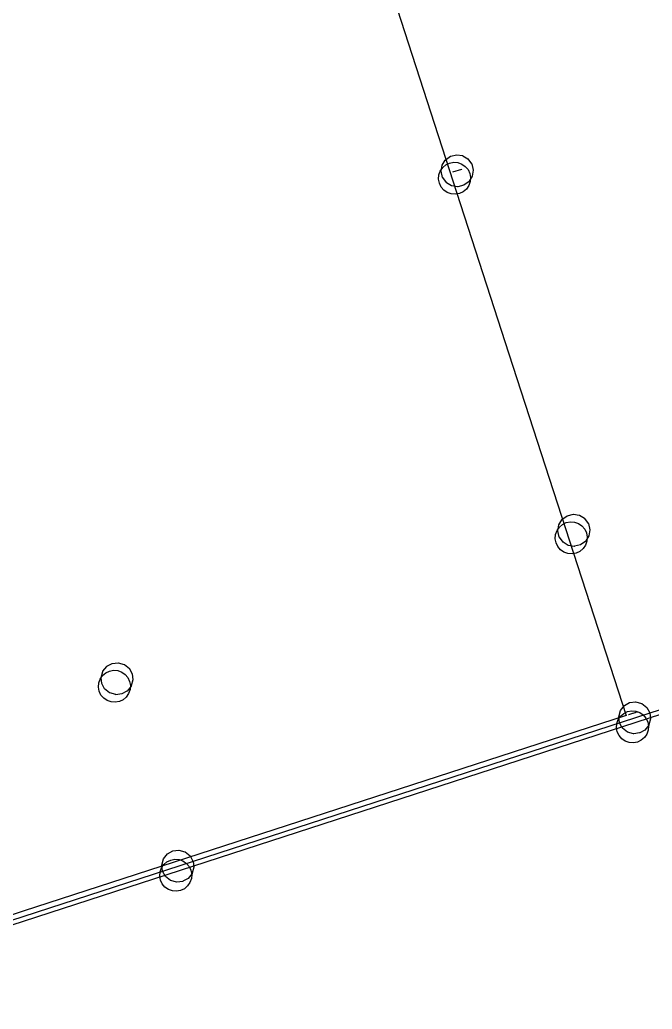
# Model space of a CAD drawing. Extents: x -42864 to 135053, y -26898 to 95700.
# Drawn here: x -504 to 3446, y 4681 to 10857 of the extents above; entities that cross this region are included whole.
import ezdxf

# ---------------------------------------------------------------- set-up
doc = ezdxf.new("R2010")
doc.units = 0
doc.layers.add('SECTIONCUTEDGES', color=7, linetype='CONTINUOUS')

msp = doc.modelspace()

# ---------------------------------------------------------------- linework, layer by layer
at = {"layer": 'SECTIONCUTEDGES'}
for p, q in [((1086.4, 13286.9), (2551.9, 8772.1)), ((1086.4, 13286.9), (2551.9, 8772.1)), ((-2158, 4716.5), (17047.8, 10950.7)), ((-2158, 4716.5), (17047.8, 10950.7)), ((16580.5, 10767.5), (-1966.9, 4747)), ((16580.5, 10767.5), (-1966.9, 4747)), ((2153.8, 9981.3), (2185.8, 10005)), ((2153.8, 9981.3), (2185.8, 10005)), ((2185.8, 10005), (2186.3, 10005.4)), ((2185.8, 10005), (2186.3, 10005.4)), ((2186.3, 10005.4), (2225.2, 10014.5)), ((2186.3, 10005.4), (2225.2, 10014.5)), ((2225.2, 10014.5), (2225.9, 10014.6)), ((2225.2, 10014.5), (2225.9, 10014.6)), ((2225.9, 10014.6), (2262.2, 10008.6)), ((2225.9, 10014.6), (2262.2, 10008.6)), ((2262.2, 10008.6), (2262.8, 10008.5)), ((2262.2, 10008.6), (2262.8, 10008.5)), ((2262.8, 10008.5), (2294.4, 9989.6)), ((2262.8, 10008.5), (2294.4, 9989.6)), ((2128.3, 9912.2), (2134.3, 9948.5)), ((2128.3, 9912.2), (2134.3, 9948.5)), ((2134.3, 9948.5), (2134.5, 9949.2)), ((2134.3, 9948.5), (2134.5, 9949.2)), ((2134.5, 9949.2), (2153.4, 9980.7)), ((2134.5, 9949.2), (2153.4, 9980.7)), ((2137.8, 9934.3), (2157.7, 9951.2)), ((2137.8, 9934.3), (2157.7, 9951.2)), ((2153.4, 9980.7), (2153.8, 9981.3)), ((2153.4, 9980.7), (2153.8, 9981.3)), ((2157.7, 9951.2), (2181.2, 9962.5)), ((2157.7, 9951.2), (2181.2, 9962.5)), ((2181.2, 9962.5), (2206.9, 9967.2)), ((2181.2, 9962.5), (2206.9, 9967.2)), ((2206.9, 9967.2), (2232.9, 9965.2)), ((2206.9, 9967.2), (2232.9, 9965.2)), ((2232.9, 9965.2), (2257.5, 9956.4)), ((2232.9, 9965.2), (2257.5, 9956.4)), ((2257.5, 9956.4), (2279.1, 9941.7)), ((2257.5, 9956.4), (2279.1, 9941.7)), ((2294.4, 9989.6), (2295, 9989.2)), ((2294.4, 9989.6), (2295, 9989.2)), ((2295, 9989.2), (2318.7, 9957.2)), ((2295, 9989.2), (2318.7, 9957.2)), ((2318.7, 9957.2), (2319.1, 9956.6)), ((2318.7, 9957.2), (2319.1, 9956.6)), ((2319.1, 9956.6), (2328.1, 9917.8)), ((2319.1, 9956.6), (2328.1, 9917.8)), ((2112.3, 9862.2), (2114.3, 9888.2)), ((2112.3, 9862.2), (2114.3, 9888.2)), ((2114.3, 9888.2), (2123, 9912.8)), ((2114.3, 9888.2), (2123, 9912.8)), ((2123, 9912.8), (2137.8, 9934.3)), ((2123, 9912.8), (2137.8, 9934.3)), ((2128.4, 9911.7), (2128.3, 9912.2)), ((2128.4, 9911.7), (2128.3, 9912.2)), ((2137.5, 9872.9), (2128.4, 9911.7)), ((2137.5, 9872.9), (2128.4, 9911.7)), ((2254.6, 9923.2), (2199.8, 9905.4)), ((2254.6, 9923.2), (2199.8, 9905.4)), ((2256.8, 9923.9), (2254.6, 9923.2)), ((2256.8, 9923.9), (2254.6, 9923.2)), ((2279.1, 9941.7), (2296, 9921.8)), ((2279.1, 9941.7), (2296, 9921.8)), ((2296, 9921.8), (2307.2, 9898.2)), ((2296, 9921.8), (2307.2, 9898.2)), ((2307.2, 9898.2), (2312, 9872.6)), ((2307.2, 9898.2), (2312, 9872.6)), ((2328.3, 9917.1), (2322.3, 9880.8)), ((2328.3, 9917.1), (2322.3, 9880.8)), ((2328.1, 9917.8), (2328.3, 9917.1)), ((2328.1, 9917.8), (2328.3, 9917.1)), ((2117, 9836.5), (2112.3, 9862.2)), ((2117, 9836.5), (2112.3, 9862.2)), ((2128.2, 9812.9), (2117, 9836.5)), ((2128.2, 9812.9), (2117, 9836.5)), ((2138, 9872.1), (2137.5, 9872.9)), ((2138, 9872.1), (2137.5, 9872.9)), ((2161.7, 9840.1), (2138, 9872.1)), ((2161.7, 9840.1), (2138, 9872.1)), ((2162.2, 9839.8), (2161.7, 9840.1)), ((2162.2, 9839.8), (2161.7, 9840.1)), ((2193.8, 9820.8), (2162.2, 9839.8)), ((2193.8, 9820.8), (2162.2, 9839.8)), ((2194.1, 9820.7), (2193.8, 9820.8)), ((2194.1, 9820.7), (2193.8, 9820.8)), ((2230.5, 9814.7), (2194.1, 9820.7)), ((2230.5, 9814.7), (2194.1, 9820.7)), ((2270.3, 9823.9), (2231.5, 9814.9)), ((2270.3, 9823.9), (2231.5, 9814.9)), ((2270.8, 9824.3), (2270.3, 9823.9)), ((2270.8, 9824.3), (2270.3, 9823.9)), ((2302.9, 9848), (2270.8, 9824.3)), ((2302.9, 9848), (2270.8, 9824.3)), ((2301.2, 9821.9), (2286.4, 9800.4)), ((2301.2, 9821.9), (2286.4, 9800.4)), ((2309.9, 9846.5), (2301.2, 9821.9)), ((2309.9, 9846.5), (2301.2, 9821.9)), ((2303.2, 9848.6), (2302.9, 9848)), ((2303.2, 9848.6), (2302.9, 9848)), ((2322.2, 9880.2), (2303.2, 9848.6)), ((2322.2, 9880.2), (2303.2, 9848.6)), ((2312, 9872.6), (2309.9, 9846.5)), ((2312, 9872.6), (2309.9, 9846.5)), ((2322.3, 9880.8), (2322.2, 9880.2)), ((2322.3, 9880.8), (2322.2, 9880.2)), ((2145.2, 9793.1), (2128.2, 9812.9)), ((2145.2, 9793.1), (2128.2, 9812.9)), ((2166.7, 9778.3), (2145.2, 9793.1)), ((2166.7, 9778.3), (2145.2, 9793.1)), ((2191.3, 9769.6), (2166.7, 9778.3)), ((2191.3, 9769.6), (2166.7, 9778.3)), ((2217.3, 9767.5), (2191.3, 9769.6)), ((2217.3, 9767.5), (2191.3, 9769.6)), ((2243, 9772.2), (2217.3, 9767.5)), ((2243, 9772.2), (2217.3, 9767.5)), ((2231.5, 9814.9), (2230.5, 9814.7)), ((2231.5, 9814.9), (2230.5, 9814.7)), ((2266.6, 9783.5), (2243, 9772.2)), ((2266.6, 9783.5), (2243, 9772.2)), ((2286.4, 9800.4), (2266.6, 9783.5)), ((2286.4, 9800.4), (2266.6, 9783.5)), ((2551.9, 8772.1), (3284.6, 6514.7)), ((2551.9, 8772.1), (3284.6, 6514.7)), ((2863.1, 7704.5), (2882, 7736)), ((2863.1, 7704.5), (2882, 7736)), ((2882, 7736), (2882.4, 7736.6)), ((2882, 7736), (2882.4, 7736.6)), ((2882.4, 7736.6), (2914.4, 7760.3)), ((2882.4, 7736.6), (2914.4, 7760.3)), ((2909.9, 7717.8), (2935.6, 7722.5)), ((2909.9, 7717.8), (2935.6, 7722.5)), ((2914.4, 7760.3), (2915, 7760.7)), ((2914.4, 7760.3), (2915, 7760.7)), ((2915, 7760.7), (2953.8, 7769.8)), ((2915, 7760.7), (2953.8, 7769.8)), ((2935.6, 7722.5), (2961.6, 7720.5)), ((2935.6, 7722.5), (2961.6, 7720.5)), ((2953.8, 7769.8), (2954.5, 7769.9)), ((2953.8, 7769.8), (2954.5, 7769.9)), ((2954.5, 7769.9), (2990.8, 7763.9)), ((2954.5, 7769.9), (2990.8, 7763.9)), ((2961.6, 7720.5), (2986.2, 7711.7)), ((2961.6, 7720.5), (2986.2, 7711.7)), ((2990.8, 7763.9), (2991.5, 7763.8)), ((2990.8, 7763.9), (2991.5, 7763.8)), ((2991.5, 7763.8), (3023, 7744.9)), ((2991.5, 7763.8), (3023, 7744.9)), ((3023, 7744.9), (3023.6, 7744.5)), ((3023, 7744.9), (3023.6, 7744.5)), ((3023.6, 7744.5), (3047.3, 7712.5)), ((3023.6, 7744.5), (3047.3, 7712.5)), ((2843, 7643.5), (2851.7, 7668.1)), ((2843, 7643.5), (2851.7, 7668.1)), ((2851.7, 7668.1), (2866.5, 7689.6)), ((2851.7, 7668.1), (2866.5, 7689.6)), ((2857, 7667.5), (2863, 7703.8)), ((2857, 7667.5), (2863, 7703.8)), ((2857.1, 7667), (2857, 7667.5)), ((2857.1, 7667), (2857, 7667.5)), ((2866.1, 7628.2), (2857.1, 7667)), ((2866.1, 7628.2), (2857.1, 7667)), ((2863, 7703.8), (2863.1, 7704.5)), ((2863, 7703.8), (2863.1, 7704.5)), ((2866.5, 7689.6), (2886.3, 7706.5)), ((2866.5, 7689.6), (2886.3, 7706.5)), ((2886.3, 7706.5), (2909.9, 7717.8)), ((2886.3, 7706.5), (2909.9, 7717.8)), ((2986.2, 7711.7), (3007.7, 7697)), ((2986.2, 7711.7), (3007.7, 7697)), ((3007.7, 7697), (3024.6, 7677.1)), ((3007.7, 7697), (3024.6, 7677.1)), ((3024.6, 7677.1), (3035.9, 7653.5)), ((3024.6, 7677.1), (3035.9, 7653.5)), ((3047.3, 7712.5), (3047.7, 7711.9)), ((3047.3, 7712.5), (3047.7, 7711.9)), ((3047.7, 7711.9), (3056.8, 7673.1)), ((3047.7, 7711.9), (3056.8, 7673.1)), ((3056.9, 7672.4), (3050.9, 7636.1)), ((3056.9, 7672.4), (3050.9, 7636.1)), ((3056.8, 7673.1), (3056.9, 7672.4)), ((3056.8, 7673.1), (3056.9, 7672.4)), ((2840.9, 7617.5), (2843, 7643.5)), ((2840.9, 7617.5), (2843, 7643.5)), ((2845.6, 7591.8), (2840.9, 7617.5)), ((2845.6, 7591.8), (2840.9, 7617.5)), ((2866.6, 7627.4), (2866.1, 7628.2)), ((2866.6, 7627.4), (2866.1, 7628.2)), ((2890.3, 7595.4), (2866.6, 7627.4)), ((2890.3, 7595.4), (2866.6, 7627.4)), ((3031.5, 7603.3), (2999.5, 7579.6)), ((3031.5, 7603.3), (2999.5, 7579.6)), ((3038.6, 7601.8), (3029.8, 7577.2)), ((3038.6, 7601.8), (3029.8, 7577.2)), ((3031.8, 7603.9), (3031.5, 7603.3)), ((3031.8, 7603.9), (3031.5, 7603.3)), ((3050.8, 7635.4), (3031.8, 7603.9)), ((3050.8, 7635.4), (3031.8, 7603.9)), ((3035.9, 7653.5), (3040.6, 7627.9)), ((3035.9, 7653.5), (3040.6, 7627.9)), ((3040.6, 7627.9), (3038.6, 7601.8)), ((3040.6, 7627.9), (3038.6, 7601.8)), ((3050.9, 7636.1), (3050.8, 7635.4)), ((3050.9, 7636.1), (3050.8, 7635.4)), ((2856.9, 7568.2), (2845.6, 7591.8)), ((2856.9, 7568.2), (2845.6, 7591.8)), ((2873.8, 7548.4), (2856.9, 7568.2)), ((2873.8, 7548.4), (2856.9, 7568.2)), ((2895.3, 7533.6), (2873.8, 7548.4)), ((2895.3, 7533.6), (2873.8, 7548.4)), ((2890.9, 7595.1), (2890.3, 7595.4)), ((2890.9, 7595.1), (2890.3, 7595.4)), ((2922.4, 7576.1), (2890.9, 7595.1)), ((2922.4, 7576.1), (2890.9, 7595.1)), ((2922.8, 7576), (2922.4, 7576.1)), ((2922.8, 7576), (2922.4, 7576.1)), ((2959.1, 7570), (2922.8, 7576)), ((2959.1, 7570), (2922.8, 7576)), ((2960.1, 7570.2), (2959.1, 7570)), ((2960.1, 7570.2), (2959.1, 7570)), ((2998.9, 7579.2), (2960.1, 7570.2)), ((2998.9, 7579.2), (2960.1, 7570.2)), ((2995.2, 7538.8), (2971.6, 7527.5)), ((2995.2, 7538.8), (2971.6, 7527.5)), ((3015.1, 7555.7), (2995.2, 7538.8)), ((3015.1, 7555.7), (2995.2, 7538.8)), ((2999.5, 7579.6), (2998.9, 7579.2)), ((2999.5, 7579.6), (2998.9, 7579.2)), ((3029.8, 7577.2), (3015.1, 7555.7)), ((3029.8, 7577.2), (3015.1, 7555.7)), ((2919.9, 7524.9), (2895.3, 7533.6)), ((2919.9, 7524.9), (2895.3, 7533.6)), ((2946, 7522.8), (2919.9, 7524.9)), ((2946, 7522.8), (2919.9, 7524.9)), ((2971.6, 7527.5), (2946, 7522.8)), ((2971.6, 7527.5), (2946, 7522.8)), ((15.3, 6790.3), (39.8, 6820.8)), ((15.3, 6790.3), (39.8, 6820.8)), ((39.8, 6820.8), (41, 6821.5)), ((39.8, 6820.8), (41, 6821.5)), ((41, 6821.5), (72.6, 6838.8)), ((41, 6821.5), (72.6, 6838.8)), ((56.5, 6791.5), (82.1, 6796.3)), ((56.5, 6791.5), (82.1, 6796.3)), ((72.6, 6838.8), (74, 6839)), ((72.6, 6838.8), (74, 6839)), ((74, 6839), (109.8, 6843.5)), ((74, 6839), (109.8, 6843.5)), ((82.1, 6796.3), (108.1, 6794.2)), ((82.1, 6796.3), (108.1, 6794.2)), ((108.1, 6794.2), (132.7, 6785.5)), ((108.1, 6794.2), (132.7, 6785.5)), ((109.8, 6843.5), (111.2, 6843.1)), ((109.8, 6843.5), (111.2, 6843.1)), ((111.2, 6843.1), (148.9, 6832.8)), ((111.2, 6843.1), (148.9, 6832.8)), ((148.9, 6832.8), (150.1, 6831.9)), ((148.9, 6832.8), (150.1, 6831.9)), ((150.1, 6831.9), (180.6, 6807.5)), ((150.1, 6831.9), (180.6, 6807.5)), ((180.6, 6807.5), (181.2, 6806.3)), ((180.6, 6807.5), (181.2, 6806.3)), ((181.2, 6806.3), (198.6, 6774.6)), ((181.2, 6806.3), (198.6, 6774.6)), ((-10.5, 6717.2), (-1.8, 6741.9)), ((-10.5, 6717.2), (-1.8, 6741.9)), ((-1.8, 6741.9), (13, 6763.4)), ((-1.8, 6741.9), (13, 6763.4)), ((3.7, 6750), (4.1, 6751.5)), ((3.7, 6750), (4.1, 6751.5)), ((8.2, 6714.2), (3.7, 6750)), ((8.2, 6714.2), (3.7, 6750)), ((4.1, 6751.5), (14.4, 6789.2)), ((4.1, 6751.5), (14.4, 6789.2)), ((13, 6763.4), (32.9, 6780.3)), ((13, 6763.4), (32.9, 6780.3)), ((14.4, 6789.2), (15.3, 6790.3)), ((14.4, 6789.2), (15.3, 6790.3)), ((32.9, 6780.3), (56.5, 6791.5)), ((32.9, 6780.3), (56.5, 6791.5)), ((132.7, 6785.5), (154.3, 6770.7)), ((132.7, 6785.5), (154.3, 6770.7)), ((154.3, 6770.7), (171.2, 6750.9)), ((154.3, 6770.7), (171.2, 6750.9)), ((171.2, 6750.9), (182.4, 6727.3)), ((171.2, 6750.9), (182.4, 6727.3)), ((202.9, 6736), (192.6, 6698.3)), ((202.9, 6736), (192.6, 6698.3)), ((198.6, 6774.6), (198.8, 6773.3)), ((198.6, 6774.6), (198.8, 6773.3)), ((198.8, 6773.3), (203.3, 6737.4)), ((198.8, 6773.3), (203.3, 6737.4)), ((203.3, 6737.4), (202.9, 6736)), ((203.3, 6737.4), (202.9, 6736)), ((-12.5, 6691.2), (-10.5, 6717.2)), ((-12.5, 6691.2), (-10.5, 6717.2)), ((-7.8, 6665.6), (-12.5, 6691.2)), ((-7.8, 6665.6), (-12.5, 6691.2)), ((8.4, 6712.9), (8.2, 6714.2)), ((8.4, 6712.9), (8.2, 6714.2)), ((25.8, 6681.2), (8.4, 6712.9)), ((25.8, 6681.2), (8.4, 6712.9)), ((26.4, 6680), (25.8, 6681.2)), ((26.4, 6680), (25.8, 6681.2)), ((56.9, 6655.6), (26.4, 6680)), ((56.9, 6655.6), (26.4, 6680)), ((191.7, 6697.2), (167.2, 6666.7)), ((191.7, 6697.2), (167.2, 6666.7)), ((185.1, 6675.6), (176.4, 6651)), ((185.1, 6675.6), (176.4, 6651)), ((182.4, 6727.3), (187.2, 6701.6)), ((182.4, 6727.3), (187.2, 6701.6)), ((187.2, 6701.6), (185.1, 6675.6)), ((187.2, 6701.6), (185.1, 6675.6)), ((192.6, 6698.3), (191.7, 6697.2)), ((192.6, 6698.3), (191.7, 6697.2)), ((3.4, 6642), (-7.8, 6665.6)), ((3.4, 6642), (-7.8, 6665.6)), ((20.4, 6622.1), (3.4, 6642)), ((20.4, 6622.1), (3.4, 6642)), ((41.9, 6607.3), (20.4, 6622.1)), ((41.9, 6607.3), (20.4, 6622.1)), ((58.1, 6654.6), (56.9, 6655.6)), ((58.1, 6654.6), (56.9, 6655.6)), ((95.8, 6644.3), (58.1, 6654.6)), ((95.8, 6644.3), (58.1, 6654.6)), ((97.2, 6643.9), (95.8, 6644.3)), ((97.2, 6643.9), (95.8, 6644.3)), ((133, 6648.4), (97.2, 6643.9)), ((133, 6648.4), (97.2, 6643.9)), ((141.8, 6612.5), (118.2, 6601.3)), ((141.8, 6612.5), (118.2, 6601.3)), ((134.4, 6648.6), (133, 6648.4)), ((134.4, 6648.6), (133, 6648.4)), ((166, 6666), (134.4, 6648.6)), ((166, 6666), (134.4, 6648.6)), ((161.6, 6629.5), (141.8, 6612.5)), ((161.6, 6629.5), (141.8, 6612.5)), ((176.4, 6651), (161.6, 6629.5)), ((176.4, 6651), (161.6, 6629.5)), ((167.2, 6666.7), (166, 6666)), ((167.2, 6666.7), (166, 6666)), ((66.5, 6598.6), (41.9, 6607.3)), ((66.5, 6598.6), (41.9, 6607.3)), ((92.5, 6596.6), (66.5, 6598.6)), ((92.5, 6596.6), (66.5, 6598.6)), ((118.2, 6601.3), (92.5, 6596.6)), ((118.2, 6601.3), (92.5, 6596.6)), ((3247.6, 6545.5), (3272.6, 6576.6)), ((3247.6, 6545.5), (3272.6, 6576.6)), ((3272.6, 6576.6), (3273, 6577.1)), ((3272.6, 6576.6), (3273, 6577.1)), ((3273, 6577.1), (3305.3, 6594.9)), ((3273, 6577.1), (3305.3, 6594.9)), ((3305.3, 6594.9), (3305.8, 6595.2)), ((3305.3, 6594.9), (3305.8, 6595.2)), ((3305.8, 6595.2), (3342.4, 6599.8)), ((3305.8, 6595.2), (3342.4, 6599.8)), ((3342.4, 6599.8), (3343, 6599.9)), ((3342.4, 6599.8), (3343, 6599.9)), ((3343, 6599.9), (3381.5, 6589.3)), ((3343, 6599.9), (3381.5, 6589.3)), ((3381.5, 6589.3), (3382.1, 6589.1)), ((3381.5, 6589.3), (3382.1, 6589.1)), ((3382.1, 6589.1), (3413.2, 6564.2)), ((3382.1, 6589.1), (3413.2, 6564.2)), ((3413.2, 6564.2), (3413.8, 6563.8)), ((3413.2, 6564.2), (3413.8, 6563.8)), ((3413.8, 6563.8), (3431.5, 6531.5)), ((3413.8, 6563.8), (3431.5, 6531.5)), ((3284.6, 6514.7), (-481.9, 5292.1)), ((3284.6, 6514.7), (-481.9, 5292.1)), ((3225.8, 6464.1), (3234.5, 6488.7)), ((3225.8, 6464.1), (3234.5, 6488.7)), ((3234.5, 6488.7), (3249.3, 6510.2)), ((3234.5, 6488.7), (3249.3, 6510.2)), ((3236.9, 6506.4), (3247.4, 6544.8)), ((3236.9, 6506.4), (3247.4, 6544.8)), ((3237, 6505.7), (3236.9, 6506.4)), ((3237, 6505.7), (3236.9, 6506.4)), ((3241.6, 6469.2), (3237, 6505.7)), ((3241.6, 6469.2), (3237, 6505.7)), ((3247.4, 6544.8), (3247.6, 6545.5)), ((3247.4, 6544.8), (3247.6, 6545.5)), ((3249.3, 6510.2), (3269.2, 6527.1)), ((3249.3, 6510.2), (3269.2, 6527.1)), ((3269.2, 6527.1), (3292.7, 6538.4)), ((3269.2, 6527.1), (3292.7, 6538.4)), ((3292.7, 6538.4), (3318.4, 6543.1)), ((3292.7, 6538.4), (3318.4, 6543.1)), ((3298.9, 6519.3), (3301.1, 6520)), ((3298.9, 6519.3), (3301.1, 6520)), ((3301.1, 6520), (3313.2, 6524)), ((3301.1, 6520), (3313.2, 6524)), ((3313.2, 6524), (3325.2, 6527.9)), ((3313.2, 6524), (3325.2, 6527.9)), ((3318.4, 6543.1), (3344.4, 6541)), ((3318.4, 6543.1), (3344.4, 6541)), ((3325.2, 6527.9), (3327.4, 6528.6)), ((3325.2, 6527.9), (3327.4, 6528.6)), ((3327.4, 6528.6), (3339.5, 6532.5)), ((3327.4, 6528.6), (3339.5, 6532.5)), ((3339.5, 6532.5), (3341.7, 6533.2)), ((3339.5, 6532.5), (3341.7, 6533.2)), ((3341.7, 6533.2), (3343.9, 6533.9)), ((3341.7, 6533.2), (3343.9, 6533.9)), ((3343.9, 6533.9), (3356, 6537.9)), ((3343.9, 6533.9), (3356, 6537.9)), ((3344.4, 6541), (3369, 6532.3)), ((3344.4, 6541), (3369, 6532.3)), ((3369, 6532.3), (3390.5, 6517.5)), ((3369, 6532.3), (3390.5, 6517.5)), ((3390.5, 6517.5), (3407.5, 6497.7)), ((3390.5, 6517.5), (3407.5, 6497.7)), ((3407.5, 6497.7), (3418.7, 6474.1)), ((3407.5, 6497.7), (3418.7, 6474.1)), ((3436.5, 6493.8), (3426, 6455.3)), ((3436.5, 6493.8), (3426, 6455.3)), ((3431.5, 6531.5), (3431.8, 6530.9)), ((3431.5, 6531.5), (3431.8, 6530.9)), ((3431.8, 6530.9), (3436.4, 6494.4)), ((3431.8, 6530.9), (3436.4, 6494.4)), ((3436.4, 6494.4), (3436.5, 6493.8)), ((3436.4, 6494.4), (3436.5, 6493.8)), ((3223.7, 6438), (3225.8, 6464.1)), ((3223.7, 6438), (3225.8, 6464.1)), ((3228.5, 6412.4), (3223.7, 6438)), ((3228.5, 6412.4), (3223.7, 6438)), ((3241.9, 6468.6), (3241.6, 6469.2)), ((3241.9, 6468.6), (3241.6, 6469.2)), ((3259.6, 6436.3), (3241.9, 6468.6)), ((3259.6, 6436.3), (3241.9, 6468.6)), ((3260.2, 6435.9), (3259.6, 6436.3)), ((3260.2, 6435.9), (3259.6, 6436.3)), ((3291.3, 6411), (3260.2, 6435.9)), ((3291.3, 6411), (3260.2, 6435.9)), ((3400.4, 6423), (3368.1, 6405.2)), ((3400.4, 6423), (3368.1, 6405.2)), ((3400.8, 6423.5), (3400.4, 6423)), ((3400.8, 6423.5), (3400.4, 6423)), ((3425.8, 6454.6), (3400.8, 6423.5)), ((3425.8, 6454.6), (3400.8, 6423.5)), ((3418.7, 6474.1), (3423.5, 6448.4)), ((3418.7, 6474.1), (3423.5, 6448.4)), ((3423.5, 6448.4), (3421.4, 6422.4)), ((3423.5, 6448.4), (3421.4, 6422.4)), ((3426, 6455.3), (3425.8, 6454.6)), ((3426, 6455.3), (3425.8, 6454.6)), ((3239.7, 6388.8), (3228.5, 6412.4)), ((3239.7, 6388.8), (3228.5, 6412.4)), ((3256.7, 6368.9), (3239.7, 6388.8)), ((3256.7, 6368.9), (3239.7, 6388.8)), ((3278.2, 6354.2), (3256.7, 6368.9)), ((3278.2, 6354.2), (3256.7, 6368.9)), ((3291.9, 6410.8), (3291.3, 6411)), ((3291.9, 6410.8), (3291.3, 6411)), ((3330.4, 6400.3), (3291.9, 6410.8)), ((3330.4, 6400.3), (3291.9, 6410.8)), ((3331, 6400.3), (3330.4, 6400.3)), ((3331, 6400.3), (3330.4, 6400.3)), ((3367.6, 6404.9), (3331, 6400.3)), ((3367.6, 6404.9), (3331, 6400.3)), ((3368.1, 6405.2), (3367.6, 6404.9)), ((3368.1, 6405.2), (3367.6, 6404.9)), ((3397.9, 6376.3), (3378, 6359.4)), ((3397.9, 6376.3), (3378, 6359.4)), ((3412.7, 6397.8), (3397.9, 6376.3)), ((3412.7, 6397.8), (3397.9, 6376.3)), ((3421.4, 6422.4), (3412.7, 6397.8)), ((3421.4, 6422.4), (3412.7, 6397.8)), ((3302.8, 6345.4), (3278.2, 6354.2)), ((3302.8, 6345.4), (3278.2, 6354.2)), ((3328.8, 6343.4), (3302.8, 6345.4)), ((3328.8, 6343.4), (3302.8, 6345.4)), ((3354.5, 6348.1), (3328.8, 6343.4)), ((3354.5, 6348.1), (3328.8, 6343.4)), ((3378, 6359.4), (3354.5, 6348.1)), ((3378, 6359.4), (3354.5, 6348.1)), ((394.2, 5619.3), (419.1, 5650.4)), ((394.2, 5619.3), (419.1, 5650.4)), ((419.1, 5650.4), (419.5, 5650.9)), ((419.1, 5650.4), (419.5, 5650.9)), ((419.5, 5650.9), (451.8, 5668.6)), ((419.5, 5650.9), (451.8, 5668.6)), ((451.8, 5668.6), (452.4, 5668.9)), ((451.8, 5668.6), (452.4, 5668.9)), ((452.4, 5668.9), (489, 5673.5)), ((452.4, 5668.9), (489, 5673.5)), ((489, 5673.5), (489.6, 5673.6)), ((489, 5673.5), (489.6, 5673.6)), ((489.6, 5673.6), (528, 5663.1)), ((489.6, 5673.6), (528, 5663.1)), ((528, 5663.1), (528.7, 5662.9)), ((528, 5663.1), (528.7, 5662.9)), ((528.7, 5662.9), (559.8, 5638)), ((528.7, 5662.9), (559.8, 5638)), ((559.8, 5638), (560.3, 5637.5)), ((559.8, 5638), (560.3, 5637.5)), ((560.3, 5637.5), (578.1, 5605.2)), ((560.3, 5637.5), (578.1, 5605.2)), ((372.4, 5537.8), (381.1, 5562.4)), ((372.4, 5537.8), (381.1, 5562.4)), ((381.1, 5562.4), (395.9, 5583.9)), ((381.1, 5562.4), (395.9, 5583.9)), ((383.5, 5580.1), (394, 5618.6)), ((383.5, 5580.1), (394, 5618.6)), ((383.5, 5579.5), (383.5, 5580.1)), ((383.5, 5579.5), (383.5, 5580.1)), ((388.2, 5543), (383.5, 5579.5)), ((388.2, 5543), (383.5, 5579.5)), ((394, 5618.6), (394.2, 5619.3)), ((394, 5618.6), (394.2, 5619.3)), ((395.9, 5583.9), (415.7, 5600.9)), ((395.9, 5583.9), (415.7, 5600.9)), ((415.7, 5600.9), (439.3, 5612.1)), ((415.7, 5600.9), (439.3, 5612.1)), ((439.3, 5612.1), (465, 5616.9)), ((439.3, 5612.1), (465, 5616.9)), ((465, 5616.9), (491, 5614.8)), ((465, 5616.9), (491, 5614.8)), ((491, 5614.8), (515.6, 5606.1)), ((491, 5614.8), (515.6, 5606.1)), ((515.6, 5606.1), (537.1, 5591.3)), ((515.6, 5606.1), (537.1, 5591.3)), ((537.1, 5591.3), (554.1, 5571.4)), ((537.1, 5591.3), (554.1, 5571.4)), ((554.1, 5571.4), (565.3, 5547.9)), ((554.1, 5571.4), (565.3, 5547.9)), ((583.1, 5567.5), (572.5, 5529)), ((583.1, 5567.5), (572.5, 5529)), ((578.1, 5605.2), (578.4, 5604.7)), ((578.1, 5605.2), (578.4, 5604.7)), ((578.4, 5604.7), (583, 5568.1)), ((578.4, 5604.7), (583, 5568.1)), ((583, 5568.1), (583.1, 5567.5)), ((583, 5568.1), (583.1, 5567.5)), ((370.3, 5511.8), (372.4, 5537.8)), ((370.3, 5511.8), (372.4, 5537.8)), ((375.1, 5486.1), (370.3, 5511.8)), ((375.1, 5486.1), (370.3, 5511.8)), ((388.4, 5542.4), (388.2, 5543)), ((388.4, 5542.4), (388.2, 5543)), ((406.2, 5510.1), (388.4, 5542.4)), ((406.2, 5510.1), (388.4, 5542.4)), ((406.7, 5509.7), (406.2, 5510.1)), ((406.7, 5509.7), (406.2, 5510.1)), ((437.8, 5484.7), (406.7, 5509.7)), ((437.8, 5484.7), (406.7, 5509.7)), ((547, 5496.8), (514.7, 5479)), ((547, 5496.8), (514.7, 5479)), ((547.4, 5497.3), (547, 5496.8)), ((547.4, 5497.3), (547, 5496.8)), ((572.4, 5528.4), (547.4, 5497.3)), ((572.4, 5528.4), (547.4, 5497.3)), ((565.3, 5547.9), (570, 5522.2)), ((565.3, 5547.9), (570, 5522.2)), ((570, 5522.2), (568, 5496.2)), ((570, 5522.2), (568, 5496.2)), ((572.5, 5529), (572.4, 5528.4)), ((572.5, 5529), (572.4, 5528.4)), ((386.3, 5462.6), (375.1, 5486.1)), ((386.3, 5462.6), (375.1, 5486.1)), ((403.2, 5442.7), (386.3, 5462.6)), ((403.2, 5442.7), (386.3, 5462.6)), ((424.7, 5427.9), (403.2, 5442.7)), ((424.7, 5427.9), (403.2, 5442.7)), ((438.5, 5484.6), (437.8, 5484.7)), ((438.5, 5484.6), (437.8, 5484.7)), ((477, 5474), (438.5, 5484.6)), ((477, 5474), (438.5, 5484.6)), ((477.6, 5474.1), (477, 5474)), ((477.6, 5474.1), (477, 5474)), ((514.1, 5478.7), (477.6, 5474.1)), ((514.1, 5478.7), (477.6, 5474.1)), ((514.7, 5479), (514.1, 5478.7)), ((514.7, 5479), (514.1, 5478.7)), ((544.5, 5450.1), (524.6, 5433.1)), ((544.5, 5450.1), (524.6, 5433.1)), ((559.3, 5471.6), (544.5, 5450.1)), ((559.3, 5471.6), (544.5, 5450.1)), ((568, 5496.2), (559.3, 5471.6)), ((568, 5496.2), (559.3, 5471.6)), ((449.3, 5419.2), (424.7, 5427.9)), ((449.3, 5419.2), (424.7, 5427.9)), ((475.4, 5417.1), (449.3, 5419.2)), ((475.4, 5417.1), (449.3, 5419.2)), ((501, 5421.9), (475.4, 5417.1)), ((501, 5421.9), (475.4, 5417.1)), ((524.6, 5433.1), (501, 5421.9)), ((524.6, 5433.1), (501, 5421.9)), ((-481.9, 5292.1), (-2365.2, 4680.8)), ((-481.9, 5292.1), (-2365.2, 4680.8))]:
    msp.add_line(p, q, dxfattribs=at)

doc.saveas('drawing.dxf')
